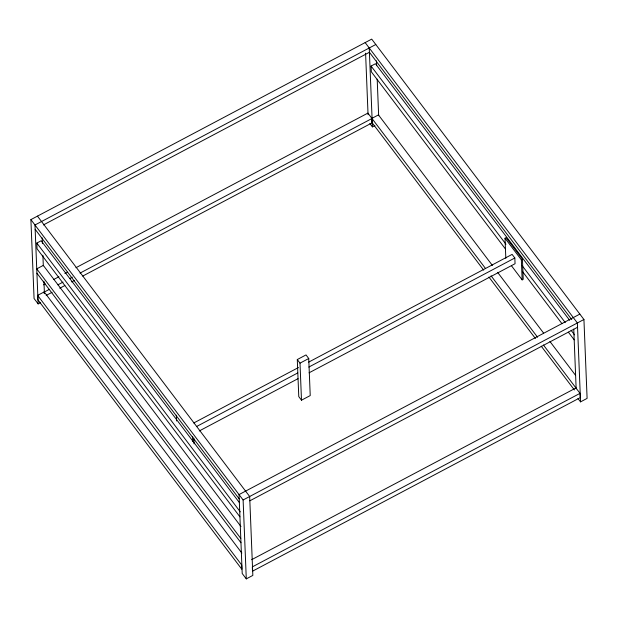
<?xml version="1.0" encoding="UTF-8"?>
<svg xmlns="http://www.w3.org/2000/svg" width="618" height="618" viewBox="0 0 618 618"><rect width="100%" height="100%" fill="white"/><g stroke="black" fill="none" stroke-linecap="round" stroke-linejoin="round"><path stroke-width="0.93" d="M40.61 302.596L38.154 303.901L34.067 298.509L30.9 219.606L371.712 39.119L583.933 319.491L587.1 398.394L580.549 401.87L577.992 398.502M375.798 44.511L34.979 224.991L38.154 303.901M43.407 224.929L369.417 52.283L571.727 319.568M239.946 516.857L37.057 248.807L36.825 243.067L41.19 240.75L239.429 502.658M505.609 249.216L371.318 71.788L371.086 66.056L375.45 63.739L569.626 320.271M43.6 284.844L45.307 283.94M53.82 279.436L58.926 276.733M64.882 273.573L67.439 272.221M75.944 267.718L367.903 113.102L485.254 268.142M37.628 295.381L241.684 564.976L241.854 569.278L37.806 299.691L37.628 295.381L44.187 291.912L241.839 553.056M44.28 292.036L49.386 289.332M57.899 284.828L63.005 282.125M69.811 278.517L72.368 277.165M80.031 273.11L371.99 118.494L372.16 122.804L82.758 276.061M46.157 295.443L52.113 292.283M59.776 288.227L64.882 285.524M71.688 281.916L74.245 280.564M369.858 123.515L372.415 126.883L374.871 125.585M505.825 258.316L505.014 238.231L506.111 237.652L522.434 259.22L523.237 279.305L522.148 279.884L511.457 265.755M297.281 359.552L306.018 354.925L308.737 358.517L310.228 395.574L301.491 400.201L298.772 396.609L297.281 359.552L300 363.145L301.491 400.201M300 363.145L308.737 358.517M193.766 422.975L298.463 367.532M308.676 362.125L512.106 254.392L514.825 257.984L515.057 263.724L309.07 372.808M196.485 426.567L297.776 372.932M308.838 367.069L514.825 257.984M522.148 279.884L521.345 259.799L522.434 259.22M199.266 430.955L298.007 378.672M579.846 314.099L239.035 494.585L242.202 573.489L246.288 578.881L252.839 575.412L249.672 496.509L37.451 216.13M246.288 578.881L243.113 499.977L583.933 319.491M249.842 500.812L577.552 327.27M251.642 559.699L575.945 387.965M580.024 393.349L252.322 566.891L252.492 571.202L580.202 397.66L580.024 393.349L543.392 344.952M365.161 42.588L577.374 322.967L580.549 401.87M505.014 238.231L521.345 259.799M371.086 66.056L505.957 244.241M522.233 265.748L565.254 322.588M571.071 330.267L574.555 334.879M522.465 271.487L561.994 323.716M568.39 332.167L574.207 339.846M492.391 265.439L378.448 114.902L371.889 118.37L372.067 122.673L483.685 270.143M497.621 272.353L543.546 333.032M549.943 341.476L575.52 375.273M491.071 275.821L537.575 337.266M488.915 277.057L535.42 338.502M541.237 346.18L574.377 389.958M30.9 219.606L243.113 499.977M35.156 229.301L239.205 498.888M36.825 243.067L240.294 511.889M240.958 526.536L43.299 265.392L36.74 268.869L240.796 538.456M36.918 273.171L240.966 542.759M573.759 329.116L576.154 388.776M376.455 60.865L376.648 65.678M377.189 79.15L378.656 115.721M369.24 47.98L372.415 126.883M365.586 53.171L368.058 114.755M193.828 438.123L194.06 443.863M192.661 436.787L192.847 441.569M176.331 415.219L176.563 420.958M42.194 237.884L42.426 243.654M42.889 255.203L43.314 265.786M43.932 281.182L44.434 293.689M44.187 291.912L44.257 293.635"/></g></svg>
